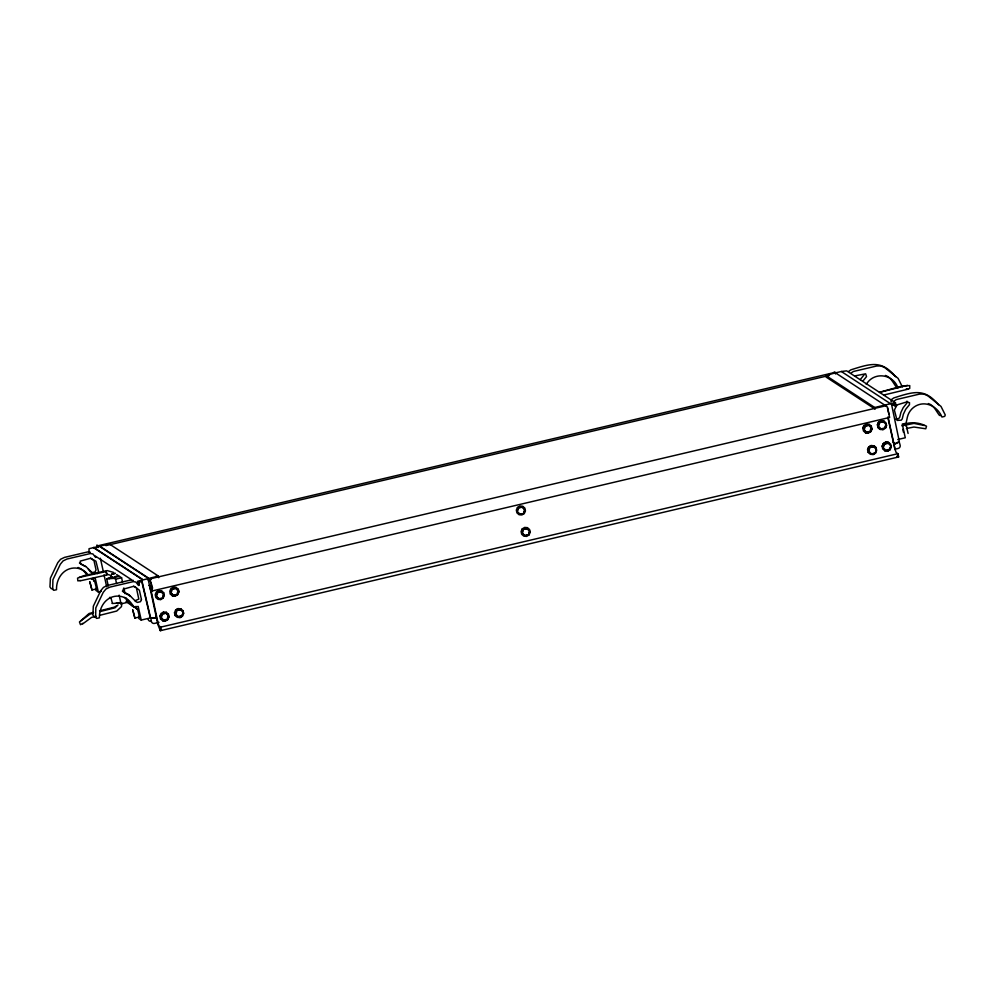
<?xml version="1.0" encoding="UTF-8"?>
<svg xmlns="http://www.w3.org/2000/svg" width="995" height="995" viewBox="0 0 995 995"><rect width="100%" height="100%" fill="white"/><g stroke="black" fill="none" stroke-linecap="round" stroke-linejoin="round"><path stroke-width="1.49" d="M906.967 401.134L906.955 403.012L903.186 407.689L900.885 412.515L899.754 417.216L898.759 418.534L895.687 419.256M91.963 589.985L89.848 581.926L91.963 589.985L96.627 588.891L94.513 580.819M134.885 618.069L132.77 610.01L134.885 618.069L139.549 616.975L137.434 608.903M906.221 426.357L906.234 425.139L908.087 433.447M121.788 602.858L121.477 606.614L116.738 611.042L100.47 615.146M110.209 597.373L109.537 597.46M152.484 590.868L150.357 580.57L148.964 579.127L886.097 405.711L887.49 407.154L889.617 417.452L152.484 590.868L150.929 589.848L158.068 623.094L159.001 625.93L160.792 627.111L161.513 630.37L160.033 629.4L160.319 630.693L898.647 456.954L897.925 453.683L896.134 452.514L895.201 449.678L888.013 416.93M834.009 372.155L835.128 372.366L835.489 373.983M156.277 615.905L155.332 617.994L150.842 618.069L151.364 621.415A2.674 2.649 -56.8 0 0 154.536 623.405L158.989 622.348M890.985 402.03L891.619 399.43L893.808 397.925C913.485 391.694 924.542 387.801 938.521 404.816M93.555 612.385L89.077 613.505L79.463 621.987L80.495 624.698L82.796 623.33M880.401 392.005L901.98 386.11L909.753 385.6L909.716 388.423L907.813 389.232L884.12 394.94M156.078 595.943L157.21 592.299L161.389 591.739L163.951 594.512L162.807 598.169L159.1 599.04L156.078 595.943L159.1 599.04M156.538 596.254L157.683 592.61L161.389 591.739M156.265 615.818L155.668 617.733L150.543 617.696L142.049 581.354L139.151 582.038L138.591 584.712L137.584 581.279L158.342 576.043L158.702 577.672L156.128 575.981M162.72 596.639L163.478 594.202L160.916 591.428M160.829 617.373L161.961 613.728L166.128 613.169L168.702 615.942L167.558 619.599L163.852 620.47L160.829 617.373L163.852 620.47M161.29 617.684L162.434 614.039L166.128 613.169M170.655 592.51L171.787 588.866L175.953 588.306L178.515 591.092L177.384 594.736L173.677 595.607L170.655 592.51L173.677 595.607M171.115 592.833L172.259 589.177L175.953 588.306M163.391 620.146L167.085 619.276L168.23 615.631L165.667 612.845M173.217 595.296L176.911 594.425L178.055 590.769L175.493 587.995M180.244 609.425L183.267 612.522L182.135 616.166L177.968 616.726L175.394 613.94L176.538 610.296L180.704 609.736L176.538 610.296M178.428 617.037L175.866 614.263L177.01 610.607M177.968 616.726L181.662 615.855L183.267 612.522M520.223 514.403L517.189 511.306L518.333 507.649L522.027 506.778L525.062 509.875L523.93 513.532L519.751 514.079L523.93 513.532M522.499 507.102L518.793 507.972L517.189 511.306M523.843 511.99L524.601 509.564L522.027 506.778M521.94 532.735L523.084 529.079L527.25 528.532L529.813 531.305L528.681 534.962L524.974 535.832L521.94 532.735L524.974 535.832M522.412 533.046L523.544 529.402L527.25 528.532M526.778 528.208L529.352 530.994L528.681 534.962M863.735 429.454L864.879 425.81L869.045 425.251L871.608 428.037L870.476 431.681L866.769 432.551L863.735 429.454L866.769 432.551M864.207 429.778L865.351 426.121L869.045 425.251M866.309 432.24L870.003 431.37L871.147 427.713L869.431 425.86M873.336 446.369L876.359 449.466L875.227 453.111L871.52 453.981L868.486 450.884L869.63 447.24L873.797 446.68L869.63 447.24M870.103 447.551L868.486 450.884M883.15 421.507L886.184 424.604L885.053 428.248L881.346 429.119L878.311 426.034L879.456 422.377L883.622 421.83L879.456 422.377M879.916 422.701L878.311 426.034M884.965 426.718L886.184 424.604M887.901 442.937L890.935 446.034L889.804 449.678L886.097 450.548L883.062 447.464L884.207 443.807L888.373 443.248L884.207 443.807M884.667 444.131L883.062 447.464M886.868 449.951L889.331 449.367L890.935 446.034M88.965 552.188L89.065 548.693L99.363 546.28L148.367 578.331M99.363 546.28L109.35 543.979L158.342 576.043M164.237 595.445L163.205 598.132L160.68 599.537M159.959 616.166L161.003 613.48L163.528 612.062M168.988 616.875L167.956 619.549L165.431 620.967L162.608 620.731M174.535 612.733L175.58 610.059L178.018 608.579L180.916 608.878M180.829 608.816L183.043 610.731L183.652 613.505L182.533 616.129L180.095 617.596L177.185 617.298L175.058 615.445M862.876 428.248L864.008 425.624M870.774 431.581L871.906 428.957M877.453 424.828L878.585 422.203M867.628 449.678L868.759 447.053L871.197 445.586M882.913 429.629L885.438 428.211L886.483 425.537M885.438 428.211L886.57 425.586L885.96 422.825L883.747 420.91L880.923 420.661M868.15 452.389L870.364 454.305L873.187 454.541L875.625 453.073L876.657 450.387L876.048 447.626L873.921 445.76M884.941 450.872L882.727 448.956L882.117 446.195L883.237 443.571L885.674 442.091L888.498 442.327L890.712 444.255L891.321 447.016L890.189 449.64L887.751 451.121L884.854 450.822M882.204 446.245L883.336 443.633L885.774 442.153L888.585 442.389M113.517 572.423L107.199 570.595L83.58 575.744L77.56 578.132L77.846 580.893L80.321 580.433M907.539 385.301L879.456 392.416M860.265 379.605L864.033 374.928M862.777 381.234L866.545 376.558L865.625 373.809L855.265 375.824M80.097 580.856L106.751 574.998L106.589 572.535L106.042 571.565L79.065 577.473M97.585 573.605L98.517 571.441L95.918 561.192L90.433 558.307L80.247 561.118L80.583 564.016L85.956 566.541L93.07 573.58M118.044 604.948L114.985 607.808L100.296 611.515M848.698 371.346L850.899 369.841C870.575 363.61 881.62 359.717 895.6 376.732M851.198 372.988L853.399 371.483L876.707 365.998L881.023 365.949L884.928 367.727L898.112 378.374L902.328 386.844M894.119 401.072L896.321 399.567L919.629 394.082L923.945 394.032L927.85 395.811L941.021 406.457L945.25 414.94L944.728 416.358L941.954 417.042C937.75 406.831 925.947 400.152 915.5 406.122A17.089 16.878 -56.8 0 0 907.365 417.179L906.072 423.236L902.266 424.131L905.288 437.763L897.739 439.541M108.318 586.067L106.701 578.816L111.937 576.801L110.681 575.968M110.893 597.684L112.423 603.318M116.776 605.669L114.5 607.124L99.537 610.88M173.354 587.212L170.829 588.63L169.784 591.304L170.406 594.077M175.244 596.117L177.782 594.699L178.814 592.013L178.204 589.251M175.667 610.109L178.105 608.641M179.995 617.547L182.433 616.067M868.336 433.061L870.874 431.643L871.993 429.019L871.297 426.196M873.088 454.491L875.525 453.011M887.664 451.058L890.102 449.578M80.607 621.042L89.998 614.114L92.945 613.38M82.635 623.952L91.59 617.397L96.03 616.278M112.957 576.988L108.766 578.605L119.425 576.366L121.589 577.784L122.559 582.137M97.087 546.852L96.925 545.073L97.995 545.782L835.128 372.366M893.224 404.878L895.811 406.569L896.582 405.773L895.015 402.676L884.717 405.102L835.514 372.864L825.75 375.438L826.111 377.068L875.115 409.132L874.754 407.502L825.75 375.438M890.537 403.734L841.347 371.496L835.514 372.864M105.918 545.621L829.457 375.401M96.341 557.2L95.582 557.374L92.896 553.929L90.284 553.556L66.976 559.041L63.071 560.919L60.297 564.277L52.909 579.762L52.685 589.289L53.755 590.333L56.528 589.712C56.068 578.655 63.692 567.386 75.769 568.033A17.089 16.878 -56.8 0 1 87.759 574.364M92 572.685L95.085 571.963L96.017 569.799L93.953 560.533L90.657 558.158M91.478 579.239L95.284 578.344L98.306 591.988L101.328 591.266M106.701 578.816L114.338 578.369L115.594 579.189L121.589 577.784M874.754 407.502L884.717 405.102M151.302 579.413L148.342 580.11L157.919 624.673L160.319 630.693M893.162 405.375L891.881 404.579M112.174 603.492L119.81 603.045L121.067 603.865L127.061 602.46L126.091 598.094M134.922 600.769L138.815 599.114L136.34 587.635M158.64 598.716L162.807 598.169M883.349 428.223L881.346 429.119M134.4 607.323L138.193 606.428L141.228 620.072L150.295 617.932L141.688 581.13L138.79 581.801L139.263 585.284L138.504 585.458L135.817 582.013L133.206 581.64L109.898 587.125L105.992 589.003L103.219 592.361L95.831 607.846L95.607 617.373L96.664 618.417L99.45 617.795C98.99 606.739 106.614 595.47 118.691 596.117A17.089 16.878 -56.8 0 1 130.681 602.448L134.4 607.323L131.9 605.681L128.168 600.818A17.089 16.878 -56.8 0 0 124.562 597.41M524.502 535.509L526.977 534.937M895.177 449.155L898.149 448.459A2.674 2.649 -56.8 0 0 900.164 445.25L899.219 442.004L895.152 443.944L893.41 442.489M160.792 627.111L897.925 453.683M902.589 424.666C910.425 421.656 919.131 422.34 926.507 426.221L925.773 428.783L913.92 427.029L906.408 428.534M901.868 425.81L913.957 423.397L924.293 425.487M119.848 602.597L116.228 603.132M114.835 576.627L118.84 575.981L116.676 574.563M906.246 388.908L908.025 388.821M883.834 420.96L881.023 420.723L878.486 422.141L877.366 424.765L878.063 427.589L880.189 429.454M869.257 424.392L866.359 424.094L863.921 425.574L862.789 428.186L863.498 431.022L865.613 432.875M883 429.691L880.102 429.392L877.976 427.527M865.526 432.825L868.436 433.111M173.267 587.149L176.165 587.448M161.6 590.881L158.69 590.582L156.252 592.05L155.22 594.736L155.829 597.51L157.944 599.363L160.767 599.599M172.433 595.881L175.344 596.167M163.441 612.012L166.352 612.311M165.518 621.029L162.695 620.793L160.493 618.878M940.947 415.537L939.454 415.4C936.121 411.209 934.056 405.351 928.36 403.547M52.735 588.853L51.242 588.692L49.949 586.913L50.409 578.12L57.797 562.635L60.571 559.277L64.476 557.399L87.784 551.914L90.396 552.287M95.657 616.95L94.164 616.776L92.871 614.997L93.331 606.204L100.719 590.719L103.48 587.373L107.385 585.495L130.706 580.01L133.318 580.371M107.074 574.264L111.067 575.421M79.426 563.008L85.508 566.565M122.348 591.092L130.482 596.316M133.579 586.242L135.357 587.112M885.438 375.451C891.134 377.267 893.199 383.125 896.532 387.316M895.662 402.925L846.658 370.861L841.347 371.496M898.647 456.954L897.167 455.971L897.453 457.277L896.831 456.867M99.463 546.019L148.466 578.083M98.356 547.399L97.386 547.325M147.546 579.587C150.879 578.99 154.362 591.565 150.121 587.1L150.432 589.525M93.642 547.399L142.633 579.463M93.53 547.648L142.534 579.712M148.84 585.433L152.708 587.97M95.147 555.931L131.253 579.55M126.042 601.664L136.365 608.418M95.794 590.346L98.306 591.988M138.715 618.43L141.228 620.072M875.227 453.111L871.52 453.981M869.17 424.33L871.384 426.246M876.135 447.675L874.008 445.822L871.11 445.524L868.672 447.004L867.54 449.616L868.249 452.451M176.078 587.386L178.292 589.301L178.901 592.075M170.319 594.015L172.521 595.93M161.501 590.819L163.715 592.734M166.252 612.248L168.466 614.164M893.398 442.402L894.741 443.857L899.331 441.544L891.682 405.002L894.58 404.318L895.811 406.569M88.306 569.152L90.557 571.951M87.112 575.16L85.247 572.722A17.089 16.878 -56.8 0 0 78.12 567.473M139.051 616.216L139.549 616.975M96.129 588.132L96.627 588.891M897.95 387.926C894.542 377.503 882.105 372.702 872.578 378.038A17.089 16.878 -56.8 0 0 866.272 384.418M887.49 408.012L888.945 414.231M106.751 574.998L106.042 571.565M902.826 429.367L903.46 432.253M886.097 405.711L886.284 406.52M887.888 417.564L894.978 449.541M182.956 610.681L183.565 613.442M174.448 612.671L175.157 615.507M163.628 592.672L164.324 595.507M168.379 614.102L169.075 616.937M159.872 616.104L160.581 618.927M148.964 579.127L149.325 580.757M136.029 606.303L136.701 609.338M123.84 587.946L125.134 593.741M115.594 579.189L116.564 583.543M119.139 595.159L121.067 603.865M97.995 545.782L98.182 546.591M100.358 558.232L103.368 571.789M104.027 574.799L106.701 586.839M93.107 578.219L93.779 581.254M151.315 621.29A2.674 2.649 -56.8 0 1 148.143 619.313M909.467 402.764L909.467 404.642L905.699 409.318L903.398 414.156L902.254 418.845L901.271 420.164L897.067 420.412L894.381 410.089L896.843 404.965L907.278 401.769L909.467 402.764M141.439 599.525L140.506 601.689L137.434 602.41L135.979 601.664L128.877 594.624L123.504 592.1L123.169 589.202L133.355 586.391L135.009 586.739L139.387 590.246L141.439 599.525M517.462 507.475L516.33 510.099L516.94 512.86L519.067 514.726L521.877 514.962L524.315 513.482L525.447 510.87L524.838 508.097L522.711 506.244L519.9 505.995L517.462 507.475M522.213 528.905L521.081 531.529L521.691 534.29L523.818 536.156L526.629 536.392L529.066 534.912L530.198 532.288L529.589 529.527L527.462 527.661L524.651 527.425L522.213 528.905M115.209 573.381L111.726 574.165L115.209 573.381"/></g></svg>
